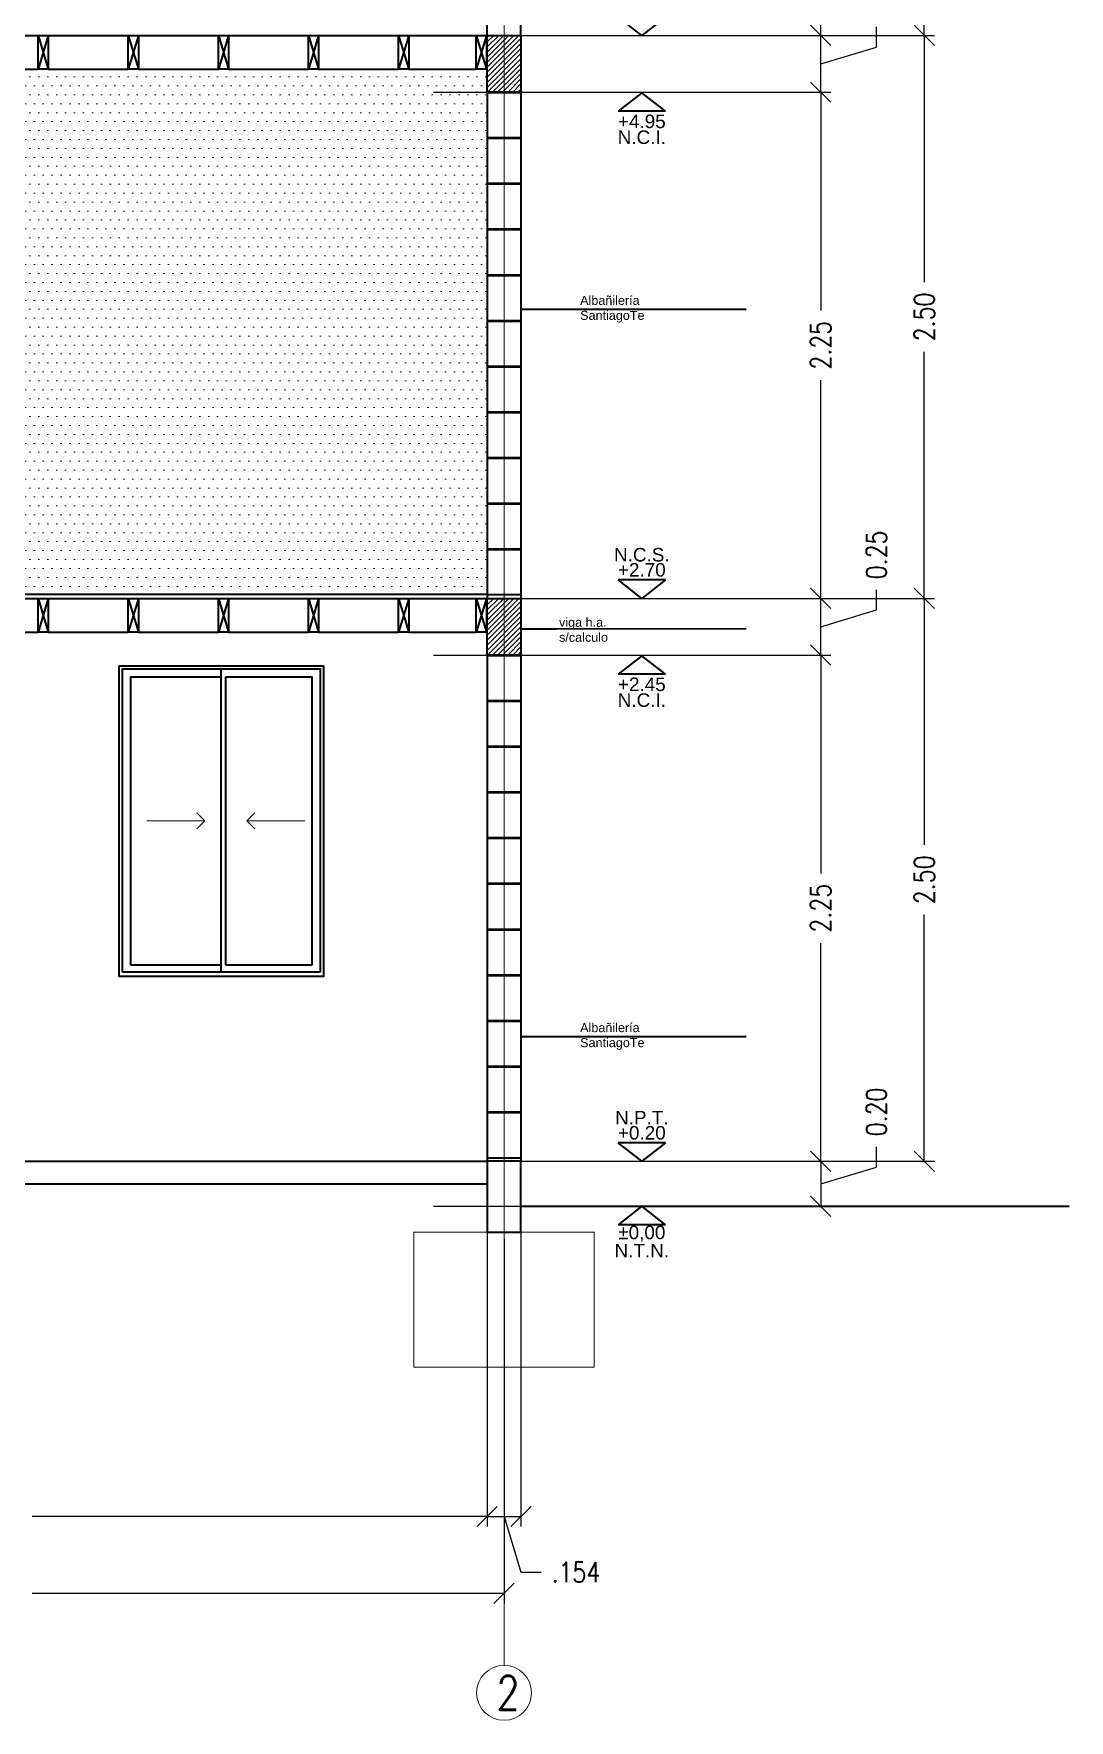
# Model space of a CAD drawing. Header units: metres. Extents: x 45 to 666, y -23 to 325.
# Drawn here: x 162.38 to 166.98, y 75.33 to 82.82 of the extents above; entities that cross this region are included whole.
import ezdxf
from ezdxf.enums import TextEntityAlignment as Align

# ---------------------------------------------------------------- set-up
doc = ezdxf.new("R2010")
doc.units = ezdxf.units.M
doc.header["$LTSCALE"] = 5
doc.header["$MEASUREMENT"] = 0
doc.linetypes.add('HIDDEN', pattern=[0.375, 0.25, -0.125])
doc.layers.get('0').update_dxf_attribs({"color": 30})
doc.layers.get('DEFPOINTS').update_dxf_attribs({"color": 210})
for name, color, linetype, lineweight in [('A-ANNO-DIMS', 3, 'Continuous', 18), ('A-ANNO-NOTE', 7, 'Continuous', 35), ('A-ANNO-SYMB', 3, 'Continuous', 18), ('A-ANNO-TEXT', 3, 'Continuous', 18), ('A-ELEV-MBE1', 7, 'Continuous', 35), ('A-ELEV-PATT', 8, 'Continuous', 18), ('A-FLOR-OVHD', 3, 'HIDDEN', 18), ('A-WALL-FULL', 7, 'Continuous', 35), ('A-WALL-FULL-EXTR', 7, 'Continuous', 35)]:
    doc.layers.add(name, color=color, linetype=linetype, lineweight=lineweight)
doc.styles.add('E-ARIAL', font='arial.ttf')
doc.styles.add('E-ROMANS', font='romans.shx', dxfattribs={"width": 0.8})
doc.dimstyles.new('E-0050_TICK_18', dxfattribs={"dimscale": 0.001, "dimtxt": 90, "dimasz": 90, "dimexe": 45, "dimexo": 30, "dimgap": 45, "dimtad": 0, "dimzin": 0, "dimdsep": 46, "dimtxsty": 'E-ROMANS', "dimblk": 'OBLIQUE', "dimcen": 45, "dimclrd": 256, "dimclre": 256, "dimclrt": 256, "dimadec": 0, "dimazin": 0, "dimtfac": 1, "dimtmove": 1, "dimatfit": 3, "dimldrblk": 'OPEN90', "dimfxl": 1, "dimtfill": 1, "dimtolj": 1, "dimtzin": 0, "dimarcsym": 0})
doc.dimstyles.new('E-0200_TICK_12', dxfattribs={"dimscale": 0.001, "dimtxt": 240, "dimasz": 240, "dimexe": 120, "dimexo": 80, "dimgap": 120, "dimtad": 0, "dimzin": 0, "dimdsep": 46, "dimtxsty": 'E-ROMANS', "dimblk": 'OBLIQUE', "dimcen": 120, "dimclrd": 256, "dimclre": 256, "dimclrt": 256, "dimadec": 0, "dimazin": 0, "dimtfac": 1, "dimtmove": 1, "dimatfit": 3, "dimldrblk": 'OPEN90', "dimfxl": 1, "dimtfill": 1, "dimtolj": 1, "dimtzin": 0, "dimlwd": -1, "dimarcsym": 0})

# ---------------------------------------------------------------- blocks, each defined once
blk = doc.blocks.new('TAG-LEVEL-CO')
for points in [[(0.352, 0.272), (-0.352, 0.272)], [(0.352, 0.272), (0, 0), (-0.352, 0.272)]]:
    blk.add_lwpolyline(points)
at = {"style": 'E-ARIAL'}
for tag, p in [('N.P.T.', (0, 0.486)), ('%%P0,00', (0, 0.262))]:
    blk.add_attdef(tag, text='', height=0.2, dxfattribs=at).set_placement(p, align=Align.BOTTOM_CENTER)
blk = doc.blocks.new('_Oblique')
at = {"color": 0, "linetype": 'ByBlock', "lineweight": -2}
blk.add_line((-0.5, -0.5), (0.5, 0.5), dxfattribs=at)
blk = doc.blocks.new('*D809')
at = {"layer": 'A-ANNO-DIMS', "lineweight": -2, "transparency": 16777216}
for p, q in [((160.0415, 77.6839), (160.0415, 76.1914)), ((164.3915, 77.6839), (164.3915, 76.1914)), ((160.0415, 76.2364), (162.0618, 76.2364)), ((164.3915, 76.2364), (162.3713, 76.2364))]:
    blk.add_line(p, q, dxfattribs=at)
at = {"layer": 'DEFPOINTS', "color": 0, "transparency": 16777216}
for p in [(160.0415, 77.7139), (164.3915, 77.7139), (164.3915, 76.2364)]:
    blk.add_point(p, dxfattribs=at)
at = {"layer": 'A-ANNO-DIMS', "lineweight": -2, "transparency": 16777216, "xscale": 0.09, "yscale": 0.09, "zscale": 0.09, "rotation": 180}
blk.add_blockref('_Oblique', (160.0415, 76.2364), dxfattribs=at)
at = {"layer": 'A-ANNO-DIMS', "lineweight": -2, "transparency": 16777216, "xscale": 0.09, "yscale": 0.09, "zscale": 0.09}
blk.add_blockref('_Oblique', (164.3915, 76.2364), dxfattribs=at)
at = {"layer": 'A-ANNO-DIMS', "transparency": 16777216, "insert": (162.2165, 76.2364), "char_height": 0.09, "attachment_point": 5, "style": 'E-ROMANS', "bg_fill": 3, "box_fill_scale": 1.25, "bg_fill_color": 256, "bg_fill_true_color": 13158600, "bg_fill_transparency": 0}
blk.add_mtext('\\A1;4.35', dxfattribs=at)
blk = doc.blocks.new('_Open90')
at = {"color": 0, "linetype": 'ByBlock', "lineweight": -2}
for p, q in [((0, 0), (-1, 0)), ((-0.5, 0.5), (0, 0)), ((0, 0), (-0.5, -0.5))]:
    blk.add_line(p, q, dxfattribs=at)
blk = doc.blocks.new('*D810')
at = {"layer": 'A-ANNO-DIMS', "lineweight": -2, "transparency": 16777216}
for p, q in [((159.9665, 77.4839), (159.9665, 75.8496)), ((164.4665, 77.4689), (164.4665, 75.8496)), ((159.9665, 75.8946), (162.0618, 75.8946)), ((164.4665, 75.8946), (162.3713, 75.8946))]:
    blk.add_line(p, q, dxfattribs=at)
at = {"layer": 'DEFPOINTS', "color": 0, "transparency": 16777216}
for p in [(159.9665, 77.5139), (164.4665, 77.4989), (164.4665, 75.8946)]:
    blk.add_point(p, dxfattribs=at)
at = {"layer": 'A-ANNO-DIMS', "lineweight": -2, "transparency": 16777216, "xscale": 0.09, "yscale": 0.09, "zscale": 0.09, "rotation": 180}
blk.add_blockref('_Oblique', (159.9665, 75.8946), dxfattribs=at)
at = {"layer": 'A-ANNO-DIMS', "lineweight": -2, "transparency": 16777216, "xscale": 0.09, "yscale": 0.09, "zscale": 0.09}
blk.add_blockref('_Oblique', (164.4665, 75.8946), dxfattribs=at)
at = {"layer": 'A-ANNO-DIMS', "transparency": 16777216, "insert": (162.2165, 75.8946), "char_height": 0.09, "attachment_point": 5, "style": 'E-ROMANS', "bg_fill": 3, "box_fill_scale": 1.25, "bg_fill_color": 256, "bg_fill_true_color": 13158600, "bg_fill_transparency": 0}
blk.add_mtext('\\A1;4.50', dxfattribs=at)
blk = doc.blocks.new('*D145')
at = {"layer": 'A-ANNO-DIMS', "lineweight": -2, "transparency": 16777216}
for p, q in [((164.1526, 80.3139), (165.9173, 80.3139)), ((165.8723, 80.0619), (165.8723, 80.3139)), ((166.1198, 80.2622), (166.1198, 80.3522)), ((165.8723, 80.1879), (166.1198, 80.2622)), ((164.1526, 80.0619), (165.9173, 80.0619))]:
    blk.add_line(p, q, dxfattribs=at)
at = {"layer": 'DEFPOINTS', "color": 0, "transparency": 16777216}
for p in [(164.1226, 80.3139), (165.8723, 80.3139), (164.1226, 80.0619)]:
    blk.add_point(p, dxfattribs=at)
at = {"layer": 'A-ANNO-DIMS', "lineweight": -2, "transparency": 16777216, "xscale": 0.09, "yscale": 0.09, "zscale": 0.09}
for p, rotation in [((165.8723, 80.3139), 90), ((165.8723, 80.0619), 270)]:
    blk.add_blockref('_Oblique', p, dxfattribs=dict(at, rotation=rotation))
at = {"layer": 'A-ANNO-DIMS', "transparency": 16777216, "insert": (166.1198, 80.5069), "char_height": 0.09, "attachment_point": 5, "rotation": 90, "style": 'E-ROMANS', "bg_fill": 3, "box_fill_scale": 1.25, "bg_fill_color": 256, "bg_fill_true_color": 13158600, "bg_fill_transparency": 0}
blk.add_mtext('\\A1;0.25', dxfattribs=at)
blk = doc.blocks.new('*D146')
at = {"layer": 'A-ANNO-DIMS', "lineweight": -2, "transparency": 16777216}
for p, q in [((164.1526, 82.5619), (165.9173, 82.5619)), ((165.8723, 82.5619), (165.8723, 81.5926)), ((165.8723, 80.3139), (165.8723, 81.2832)), ((164.1526, 80.3139), (165.9173, 80.3139))]:
    blk.add_line(p, q, dxfattribs=at)
at = {"layer": 'DEFPOINTS', "color": 0, "transparency": 16777216}
for p in [(164.1226, 82.5619), (165.8723, 82.5619), (164.1226, 80.3139)]:
    blk.add_point(p, dxfattribs=at)
at = {"layer": 'A-ANNO-DIMS', "lineweight": -2, "transparency": 16777216, "xscale": 0.09, "yscale": 0.09, "zscale": 0.09}
for p, rotation in [((165.8723, 82.5619), 90), ((165.8723, 80.3139), 270)]:
    blk.add_blockref('_Oblique', p, dxfattribs=dict(at, rotation=rotation))
at = {"layer": 'A-ANNO-DIMS', "transparency": 16777216, "insert": (165.8723, 81.4379), "char_height": 0.09, "attachment_point": 5, "rotation": 90, "style": 'E-ROMANS', "bg_fill": 3, "box_fill_scale": 1.25, "bg_fill_color": 256, "bg_fill_true_color": 13158600, "bg_fill_transparency": 0}
blk.add_mtext('\\A1;2.25', dxfattribs=at)
blk = doc.blocks.new('*D147')
at = {"layer": 'A-ANNO-DIMS', "lineweight": -2, "transparency": 16777216}
for p, q in [((166.1198, 82.7622), (166.1198, 82.8522)), ((164.1526, 82.8139), (165.9173, 82.8139)), ((165.8723, 82.5619), (165.8723, 82.8139)), ((165.8723, 82.6879), (166.1198, 82.7622)), ((164.1526, 82.5619), (165.9173, 82.5619))]:
    blk.add_line(p, q, dxfattribs=at)
at = {"layer": 'DEFPOINTS', "color": 0, "transparency": 16777216}
for p in [(164.1226, 82.8139), (165.8723, 82.8139), (164.1226, 82.5619)]:
    blk.add_point(p, dxfattribs=at)
at = {"layer": 'A-ANNO-DIMS', "lineweight": -2, "transparency": 16777216, "xscale": 0.09, "yscale": 0.09, "zscale": 0.09}
for p, rotation in [((165.8723, 82.8139), 90), ((165.8723, 82.5619), 270)]:
    blk.add_blockref('_Oblique', p, dxfattribs=dict(at, rotation=rotation))
at = {"layer": 'A-ANNO-DIMS', "transparency": 16777216, "insert": (166.1198, 83.0069), "char_height": 0.09, "attachment_point": 5, "rotation": 90, "style": 'E-ROMANS', "bg_fill": 3, "box_fill_scale": 1.25, "bg_fill_color": 256, "bg_fill_true_color": 13158600, "bg_fill_transparency": 0}
blk.add_mtext('\\A1;0.25', dxfattribs=at)
blk = doc.blocks.new('*D148')
at = {"layer": 'A-ANNO-DIMS', "lineweight": -2, "transparency": 16777216}
for p, q in [((164.1526, 83.7569), (165.9173, 83.7569)), ((165.8723, 83.7569), (165.8723, 83.4418)), ((165.8723, 82.8139), (165.8723, 83.129)), ((164.1526, 82.8139), (165.9173, 82.8139))]:
    blk.add_line(p, q, dxfattribs=at)
at = {"layer": 'DEFPOINTS', "color": 0, "transparency": 16777216}
for p in [(164.1226, 83.7569), (165.8723, 83.7569), (164.1226, 82.8139)]:
    blk.add_point(p, dxfattribs=at)
at = {"layer": 'A-ANNO-DIMS', "lineweight": -2, "transparency": 16777216, "xscale": 0.09, "yscale": 0.09, "zscale": 0.09}
for p, rotation in [((165.8723, 83.7569), 90), ((165.8723, 82.8139), 270)]:
    blk.add_blockref('_Oblique', p, dxfattribs=dict(at, rotation=rotation))
at = {"layer": 'A-ANNO-DIMS', "transparency": 16777216, "insert": (165.8723, 83.2854), "char_height": 0.09, "attachment_point": 5, "rotation": 90, "style": 'E-ROMANS', "bg_fill": 3, "box_fill_scale": 1.25, "bg_fill_color": 256, "bg_fill_true_color": 13158600, "bg_fill_transparency": 0}
blk.add_mtext('\\A1;0.94', dxfattribs=at)
blk = doc.blocks.new('*D151')
at = {"layer": 'A-ANNO-DIMS', "lineweight": -2, "transparency": 16777216}
for p, q in [((164.1526, 80.3139), (166.3766, 80.3139)), ((166.3316, 80.3139), (166.3316, 79.2186)), ((166.3316, 77.8139), (166.3316, 78.9092)), ((164.1526, 77.8139), (166.3766, 77.8139))]:
    blk.add_line(p, q, dxfattribs=at)
at = {"layer": 'DEFPOINTS', "color": 0, "transparency": 16777216}
for p in [(164.1226, 80.3139), (166.3316, 80.3139), (164.1226, 77.8139)]:
    blk.add_point(p, dxfattribs=at)
at = {"layer": 'A-ANNO-DIMS', "lineweight": -2, "transparency": 16777216, "xscale": 0.09, "yscale": 0.09, "zscale": 0.09}
for p, rotation in [((166.3316, 80.3139), 90), ((166.3316, 77.8139), 270)]:
    blk.add_blockref('_Oblique', p, dxfattribs=dict(at, rotation=rotation))
at = {"layer": 'A-ANNO-DIMS', "transparency": 16777216, "insert": (166.3316, 79.0639), "char_height": 0.09, "attachment_point": 5, "rotation": 90, "style": 'E-ROMANS', "bg_fill": 3, "box_fill_scale": 1.25, "bg_fill_color": 256, "bg_fill_true_color": 13158600, "bg_fill_transparency": 0}
blk.add_mtext('\\A1;2.50', dxfattribs=at)
blk = doc.blocks.new('*D152')
at = {"layer": 'A-ANNO-DIMS', "lineweight": -2, "transparency": 16777216}
for p, q in [((164.1526, 82.8139), (166.3766, 82.8139)), ((166.3316, 82.8139), (166.3316, 81.7186)), ((166.3316, 80.3139), (166.3316, 81.4092)), ((164.1526, 80.3139), (166.3766, 80.3139))]:
    blk.add_line(p, q, dxfattribs=at)
at = {"layer": 'DEFPOINTS', "color": 0, "transparency": 16777216}
for p in [(164.1226, 82.8139), (166.3316, 82.8139), (164.1226, 80.3139)]:
    blk.add_point(p, dxfattribs=at)
at = {"layer": 'A-ANNO-DIMS', "lineweight": -2, "transparency": 16777216, "xscale": 0.09, "yscale": 0.09, "zscale": 0.09}
for p, rotation in [((166.3316, 82.8139), 90), ((166.3316, 80.3139), 270)]:
    blk.add_blockref('_Oblique', p, dxfattribs=dict(at, rotation=rotation))
at = {"layer": 'A-ANNO-DIMS', "transparency": 16777216, "insert": (166.3316, 81.5639), "char_height": 0.09, "attachment_point": 5, "rotation": 90, "style": 'E-ROMANS', "bg_fill": 3, "box_fill_scale": 1.25, "bg_fill_color": 256, "bg_fill_true_color": 13158600, "bg_fill_transparency": 0}
blk.add_mtext('\\A1;2.50', dxfattribs=at)
blk = doc.blocks.new('*D153')
at = {"layer": 'A-ANNO-DIMS', "lineweight": -2, "transparency": 16777216}
for p, q in [((164.1588, 85.8139), (166.3766, 85.8139)), ((166.3316, 85.8139), (166.3316, 84.4686)), ((166.3316, 82.8139), (166.3316, 84.1592)), ((164.1526, 82.8139), (166.3766, 82.8139))]:
    blk.add_line(p, q, dxfattribs=at)
at = {"layer": 'DEFPOINTS', "color": 0, "transparency": 16777216}
for p in [(164.1288, 85.8139), (166.3316, 85.8139), (164.1226, 82.8139)]:
    blk.add_point(p, dxfattribs=at)
at = {"layer": 'A-ANNO-DIMS', "lineweight": -2, "transparency": 16777216, "xscale": 0.09, "yscale": 0.09, "zscale": 0.09}
for p, rotation in [((166.3316, 85.8139), 90), ((166.3316, 82.8139), 270)]:
    blk.add_blockref('_Oblique', p, dxfattribs=dict(at, rotation=rotation))
at = {"layer": 'A-ANNO-DIMS', "transparency": 16777216, "insert": (166.3316, 84.3139), "char_height": 0.09, "attachment_point": 5, "rotation": 90, "style": 'E-ROMANS', "bg_fill": 3, "box_fill_scale": 1.25, "bg_fill_color": 256, "bg_fill_true_color": 13158600, "bg_fill_transparency": 0}
blk.add_mtext('\\A1;3.00', dxfattribs=at)
blk = doc.blocks.new('*D154')
at = {"layer": 'A-ANNO-DIMS', "lineweight": -2, "transparency": 16777216}
for p, q in [((164.1526, 80.0619), (165.9173, 80.0619)), ((165.8723, 80.0619), (165.8723, 79.0926)), ((165.8723, 77.8139), (165.8723, 78.7832)), ((164.1526, 77.8139), (165.9173, 77.8139))]:
    blk.add_line(p, q, dxfattribs=at)
at = {"layer": 'DEFPOINTS', "color": 0, "transparency": 16777216}
for p in [(164.1226, 80.0619), (164.1226, 77.8139), (165.8723, 77.8139)]:
    blk.add_point(p, dxfattribs=at)
at = {"layer": 'A-ANNO-DIMS', "lineweight": -2, "transparency": 16777216, "xscale": 0.09, "yscale": 0.09, "zscale": 0.09}
for p, rotation in [((165.8723, 80.0619), 90), ((165.8723, 77.8139), 270)]:
    blk.add_blockref('_Oblique', p, dxfattribs=dict(at, rotation=rotation))
at = {"layer": 'A-ANNO-DIMS', "transparency": 16777216, "insert": (165.8723, 78.9379), "char_height": 0.09, "attachment_point": 5, "rotation": 90, "style": 'E-ROMANS', "bg_fill": 3, "box_fill_scale": 1.25, "bg_fill_color": 256, "bg_fill_true_color": 13158600, "bg_fill_transparency": 0}
blk.add_mtext('\\A1;2.25', dxfattribs=at)
blk = doc.blocks.new('*D155')
at = {"layer": 'A-ANNO-DIMS', "lineweight": -2, "transparency": 16777216}
for p, q in [((166.1198, 77.7882), (166.1198, 77.8782)), ((164.1526, 77.8139), (165.9173, 77.8139)), ((165.8723, 77.8139), (165.8723, 77.6139)), ((165.8723, 77.7139), (166.1198, 77.7882)), ((164.1526, 77.6139), (165.9173, 77.6139))]:
    blk.add_line(p, q, dxfattribs=at)
at = {"layer": 'DEFPOINTS', "color": 0, "transparency": 16777216}
for p in [(164.1226, 77.8139), (164.1226, 77.6139), (165.8723, 77.6139)]:
    blk.add_point(p, dxfattribs=at)
at = {"layer": 'A-ANNO-DIMS', "lineweight": -2, "transparency": 16777216, "xscale": 0.09, "yscale": 0.09, "zscale": 0.09}
for p, rotation in [((165.8723, 77.8139), 90), ((165.8723, 77.6139), 270)]:
    blk.add_blockref('_Oblique', p, dxfattribs=dict(at, rotation=rotation))
at = {"layer": 'A-ANNO-DIMS', "transparency": 16777216, "insert": (166.1198, 78.0329), "char_height": 0.09, "attachment_point": 5, "rotation": 90, "style": 'E-ROMANS', "bg_fill": 3, "box_fill_scale": 1.25, "bg_fill_color": 256, "bg_fill_true_color": 13158600, "bg_fill_transparency": 0}
blk.add_mtext('\\A1;0.20', dxfattribs=at)
blk = doc.blocks.new('*D167')
at = {"layer": 'A-ANNO-DIMS', "lineweight": -2, "transparency": 16777216}
for p, q in [((164.3915, 77.6839), (164.3915, 76.1914)), ((164.5415, 77.6839), (164.5415, 76.1914)), ((164.3915, 76.2364), (164.5415, 76.2364)), ((164.4665, 76.2364), (164.5408, 75.9889)), ((164.5408, 75.9889), (164.6308, 75.9889))]:
    blk.add_line(p, q, dxfattribs=at)
at = {"layer": 'DEFPOINTS', "color": 0, "transparency": 16777216}
for p in [(164.3915, 77.7139), (164.5415, 77.7139), (164.5415, 76.2364)]:
    blk.add_point(p, dxfattribs=at)
at = {"layer": 'A-ANNO-DIMS', "lineweight": -2, "transparency": 16777216, "xscale": 0.09, "yscale": 0.09, "zscale": 0.09, "rotation": 180}
blk.add_blockref('_Oblique', (164.3915, 76.2364), dxfattribs=at)
at = {"layer": 'A-ANNO-DIMS', "lineweight": -2, "transparency": 16777216, "xscale": 0.09, "yscale": 0.09, "zscale": 0.09}
blk.add_blockref('_Oblique', (164.5415, 76.2364), dxfattribs=at)
at = {"layer": 'A-ANNO-DIMS', "transparency": 16777216, "insert": (164.7855, 75.9889), "char_height": 0.09, "attachment_point": 5, "style": 'E-ROMANS', "bg_fill": 3, "box_fill_scale": 1.25, "bg_fill_color": 256, "bg_fill_true_color": 13158600, "bg_fill_transparency": 0}
blk.add_mtext('\\A1;.154', dxfattribs=at)

msp = doc.modelspace()

# ---------------------------------------------------------------- hatches: boundary and pattern name
at = {"layer": 'A-ELEV-PATT'}
h = msp.add_hatch(dxfattribs=at)
h.set_pattern_fill('LINE', color=256, scale=0.005, angle=405, style=0)
h.set_pattern_definition([(45, (37.604135, 10.32815), (-0.0112253202, 0.0112253202), [])])
h.paths.add_polyline_path([(164.5415, 82.8139), (164.4665, 82.8139), (164.4665, 82.5619), (164.5415, 82.5619)])
h.paths.add_polyline_path([(164.4665, 82.8139), (164.3915, 82.8139), (164.3915, 82.5619), (164.4665, 82.5619)])
h = msp.add_hatch(dxfattribs=at)
h.set_pattern_fill('DOTS', color=256, scale=0.025, style=0)
h.set_pattern_definition([(0, (0, 0), (0.01984375, 0.0396875), [0, -0.0396875])])
h.paths.add_polyline_path([(164.3915, 82.5619), (164.3915, 82.6419), (161.6821, 82.6419), (161.6821, 80.3319), (164.3915, 80.3319)])
h = msp.add_hatch(dxfattribs=at)
h.set_pattern_fill('LINE', color=256, scale=0.005, angle=405, style=0)
h.set_pattern_definition([(45, (37.604135, 7.82815), (-0.0112253202, 0.0112253202), [])])
h.paths.add_polyline_path([(164.4665, 80.3139), (164.3915, 80.3139), (164.3915, 80.0619), (164.4665, 80.0619)])
h.paths.add_polyline_path([(164.5415, 80.3139), (164.4665, 80.3139), (164.4665, 80.0619), (164.5415, 80.0619)])

# ---------------------------------------------------------------- linework, layer by layer
at = {"layer": 'A-ANNO-SYMB', "ltscale": 2}
msp.add_lwpolyline([(164.4665, 87.0167), (164.4665, 75.5752)], dxfattribs=at)
at = {"layer": 'A-ANNO-SYMB', "linetype": 'Continuous', "ltscale": 5}
msp.add_circle((164.4665, 75.4532), 0.1219, dxfattribs=at)
at = {"layer": 'A-ELEV-MBE1'}
for p, q in [((162.0435, 82.6639), (162.3985, 82.6639)), ((162.4435, 82.6639), (162.7985, 82.6639)), ((162.8435, 82.6639), (163.1985, 82.6639)), ((163.2435, 82.6639), (163.5985, 82.6639)), ((163.6435, 82.6639), (163.9985, 82.6639)), ((164.0435, 82.6639), (164.3432, 82.6639)), ((162.0435, 80.1639), (162.3985, 80.1639)), ((162.4435, 80.1639), (162.7985, 80.1639)), ((162.8435, 80.1639), (163.1985, 80.1639)), ((163.2435, 80.1639), (163.5985, 80.1639)), ((163.6435, 80.1639), (163.9985, 80.1639)), ((164.0435, 80.1639), (164.3432, 80.1639)), ((163.2115, 78.6539), (163.2115, 80.0009)), ((163.2315, 78.6852), (163.2315, 79.9653)), ((163.6495, 78.6539), (162.7735, 78.6539)), ((163.2115, 78.6852), (162.8091, 78.6852)), ((163.6139, 78.6852), (163.2315, 78.6852)), ((163.6645, 78.6339), (162.7585, 78.6339))]:
    msp.add_line(p, q, dxfattribs=at)
msp.add_lwpolyline([(162.7585, 80.0139), (163.6645, 80.0139), (163.6645, 78.6339), (162.7585, 78.6339)], close=True, dxfattribs=at)
for points in [[(162.7735, 78.6539), (162.7735, 80.0009), (163.6495, 80.0009), (163.6495, 78.6539)], [(162.8091, 78.6852), (162.8091, 79.9653), (163.2115, 79.9653)], [(163.2315, 79.9653), (163.6139, 79.9653), (163.6139, 78.6852)]]:
    msp.add_lwpolyline(points, dxfattribs=at)
at = {"layer": 'A-FLOR-OVHD'}
for points in [[(162.8806, 79.3253), (163.1385, 79.3253)], [(163.1032, 79.3606), (163.1385, 79.3253), (163.1032, 79.2899)], [(163.3599, 79.3606), (163.3246, 79.3253), (163.3599, 79.2899)], [(163.5825, 79.3253), (163.3246, 79.3253)], [(164.3915, 77.4989), (164.0665, 77.4989), (164.0665, 76.8989), (164.8665, 76.8989), (164.8665, 77.4989), (164.5415, 77.4989)]]:
    msp.add_lwpolyline(points, dxfattribs=at)
at = {"layer": 'A-WALL-FULL'}
for p, q in [((160.0415, 77.8139), (164.3915, 77.8139)), ((160.0415, 77.7139), (164.3915, 77.7139)), ((164.5415, 77.6139), (166.9755, 77.6139))]:
    msp.add_line(p, q, dxfattribs=at)
for points in [[(164.5415, 82.5619), (164.3915, 82.5619), (164.3915, 82.8139), (164.5415, 82.8139), (164.5415, 82.5619)], [(164.5415, 80.0619), (164.3915, 80.0619), (164.3915, 80.3139), (164.5415, 80.3139), (164.5415, 80.0619)]]:
    msp.add_lwpolyline(points, dxfattribs=at)
msp.add_lwpolyline([(164.5415, 77.8139), (164.3915, 77.8139), (164.3915, 77.4989), (164.5415, 77.4989)], close=True, dxfattribs=at)
at = {"layer": 'A-WALL-FULL-EXTR'}
for p, q in [((164.3915, 82.8139), (164.3915, 83.7569)), ((164.5415, 82.8139), (164.5415, 83.7569)), ((160.8415, 82.8139), (164.3915, 82.8139)), ((164.3915, 82.5619), (164.3915, 80.3139)), ((164.5415, 82.5589), (164.3915, 82.5589)), ((164.5415, 82.5619), (164.5415, 80.3139)), ((164.5415, 82.3589), (164.3915, 82.3589)), ((164.5415, 82.3559), (164.3915, 82.3559)), ((164.5415, 82.1559), (164.3915, 82.1559)), ((164.5415, 82.1529), (164.3915, 82.1529)), ((164.5415, 81.9529), (164.3915, 81.9529)), ((164.5415, 81.9499), (164.3915, 81.9499)), ((164.5415, 81.7499), (164.3915, 81.7499)), ((164.5415, 81.7469), (164.3915, 81.7469)), ((164.5415, 81.5469), (164.3915, 81.5469)), ((164.5415, 81.5439), (164.3915, 81.5439)), ((164.5415, 81.3439), (164.3915, 81.3439)), ((164.5415, 81.3409), (164.3915, 81.3409)), ((164.5415, 81.1409), (164.3915, 81.1409)), ((164.5415, 81.1379), (164.3915, 81.1379)), ((164.5415, 80.9379), (164.3915, 80.9379)), ((164.5415, 80.9349), (164.3915, 80.9349)), ((164.5415, 80.7349), (164.3915, 80.7349)), ((164.5415, 80.7319), (164.3915, 80.7319)), ((164.5415, 80.5319), (164.3915, 80.5319)), ((164.5415, 80.5289), (164.3915, 80.5289)), ((160.8415, 80.3139), (164.3915, 80.3139)), ((160.8865, 80.3319), (164.3915, 80.3319)), ((164.5415, 80.3289), (164.3915, 80.3289)), ((164.3915, 80.0619), (164.3915, 77.8139)), ((164.5415, 80.0589), (164.3915, 80.0589)), ((164.5415, 80.0619), (164.5415, 77.8139)), ((164.5415, 79.8589), (164.3915, 79.8589)), ((164.5415, 79.8559), (164.3915, 79.8559)), ((164.5415, 79.6559), (164.3915, 79.6559)), ((164.5415, 79.6529), (164.3915, 79.6529)), ((164.5415, 79.4529), (164.3915, 79.4529)), ((164.5415, 79.4499), (164.3915, 79.4499)), ((164.5415, 79.2499), (164.3915, 79.2499)), ((164.5415, 79.2469), (164.3915, 79.2469)), ((164.5415, 79.0469), (164.3915, 79.0469)), ((164.5415, 79.0439), (164.3915, 79.0439)), ((164.5415, 78.8439), (164.3915, 78.8439)), ((164.5415, 78.8409), (164.3915, 78.8409)), ((164.5415, 78.6409), (164.3915, 78.6409)), ((164.5415, 78.6379), (164.3915, 78.6379)), ((164.5415, 78.4379), (164.3915, 78.4379)), ((164.5415, 78.4349), (164.3915, 78.4349)), ((164.5415, 78.2349), (164.3915, 78.2349)), ((164.5415, 78.2319), (164.3915, 78.2319)), ((164.5415, 78.0319), (164.3915, 78.0319)), ((164.5415, 78.0289), (164.3915, 78.0289)), ((164.3915, 77.8289), (164.5415, 77.8289))]:
    msp.add_line(p, q, dxfattribs=at)
for points in [[(162.3985, 82.8139), (162.4435, 82.8139), (162.4435, 82.6639), (162.3985, 82.6639)], [(162.7985, 82.8139), (162.8435, 82.8139), (162.8435, 82.6639), (162.7985, 82.6639)], [(163.1985, 82.8139), (163.2435, 82.8139), (163.2435, 82.6639), (163.1985, 82.6639)], [(163.5985, 82.8139), (163.6435, 82.8139), (163.6435, 82.6639), (163.5985, 82.6639)], [(163.9985, 82.8139), (164.0435, 82.8139), (164.0435, 82.6639), (163.9985, 82.6639)], [(164.3432, 82.8139), (164.3882, 82.8139), (164.3882, 82.6639), (164.3432, 82.6639)], [(162.3985, 80.3139), (162.4435, 80.3139), (162.4435, 80.1639), (162.3985, 80.1639)], [(162.7985, 80.3139), (162.8435, 80.3139), (162.8435, 80.1639), (162.7985, 80.1639)], [(163.1985, 80.3139), (163.2435, 80.3139), (163.2435, 80.1639), (163.1985, 80.1639)], [(163.5985, 80.3139), (163.6435, 80.3139), (163.6435, 80.1639), (163.5985, 80.1639)], [(163.9985, 80.3139), (164.0435, 80.3139), (164.0435, 80.1639), (163.9985, 80.1639)], [(164.3432, 80.3139), (164.3882, 80.3139), (164.3882, 80.1639), (164.3432, 80.1639)]]:
    msp.add_lwpolyline(points, close=True, dxfattribs=at)
for points in [[(162.4435, 82.8139), (162.3985, 82.6639)], [(162.3985, 82.8139), (162.4435, 82.6639)], [(162.8435, 82.8139), (162.7985, 82.6639)], [(162.7985, 82.8139), (162.8435, 82.6639)], [(163.2435, 82.8139), (163.1985, 82.6639)], [(163.1985, 82.8139), (163.2435, 82.6639)], [(163.6435, 82.8139), (163.5985, 82.6639)], [(163.5985, 82.8139), (163.6435, 82.6639)], [(164.0435, 82.8139), (163.9985, 82.6639)], [(163.9985, 82.8139), (164.0435, 82.6639)], [(164.3882, 82.8139), (164.3432, 82.6639)], [(164.3432, 82.8139), (164.3882, 82.6639)], [(162.4435, 80.3139), (162.3985, 80.1639)], [(162.3985, 80.3139), (162.4435, 80.1639)], [(162.8435, 80.3139), (162.7985, 80.1639)], [(162.7985, 80.3139), (162.8435, 80.1639)], [(163.2435, 80.3139), (163.1985, 80.1639)], [(163.1985, 80.3139), (163.2435, 80.1639)], [(163.6435, 80.3139), (163.5985, 80.1639)], [(163.5985, 80.3139), (163.6435, 80.1639)], [(164.0435, 80.3139), (163.9985, 80.1639)], [(163.9985, 80.3139), (164.0435, 80.1639)], [(164.3882, 80.3139), (164.3432, 80.1639)], [(164.3432, 80.3139), (164.3882, 80.1639)]]:
    msp.add_lwpolyline(points, dxfattribs=at)

# ---------------------------------------------------------------- block references
at = {"layer": 'A-ANNO-NOTE', "xscale": 0.3000000000000114, "yscale": 0.3000000000000114, "zscale": 0.3000000000000114}
for p, values in [((165.0781, 82.8139), {'%%P0,00': '+5.20', 'N.P.T.': 'N.C.S.'}), ((165.0781, 80.3139), {'%%P0,00': '+2.70', 'N.P.T.': 'N.C.S.'}), ((165.0781, 77.8139), {'%%P0,00': '+0.20', 'N.P.T.': 'N.P.T.'})]:
    msp.add_blockref('TAG-LEVEL-CO', p, dxfattribs=at).add_auto_attribs(values)
at = {"layer": 'A-ANNO-NOTE'}
ref = msp.add_blockref('TAG-LEVEL-CO', (165.0781, 82.5589), dxfattribs=dict(at, xscale=-0.3000000000000114, yscale=0.3000000000000114, zscale=0.3, rotation=180))
ref.add_attrib('%%P0,00', '+4.95', dxfattribs={"layer": '0', "height": 0.06, "rotation": 360, "style": 'E-ARIAL'}).set_placement((165.0781, 82.3842), align=Align.BOTTOM_CENTER)
ref.add_attrib('N.P.T.', 'N.C.I.', dxfattribs={"layer": '0', "height": 0.06, "rotation": 360, "style": 'E-ARIAL'}).set_placement((165.0781, 82.3139), align=Align.BOTTOM_CENTER)
ref = msp.add_blockref('TAG-LEVEL-CO', (165.0781, 80.0589), dxfattribs=dict(at, xscale=-0.3000000000000114, yscale=0.3000000000000114, zscale=0.3, rotation=180))
ref.add_attrib('%%P0,00', '+2.45', dxfattribs={"layer": '0', "height": 0.06, "rotation": 360, "style": 'E-ARIAL'}).set_placement((165.0781, 79.8842), align=Align.BOTTOM_CENTER)
ref.add_attrib('N.P.T.', 'N.C.I.', dxfattribs={"layer": '0', "height": 0.06, "rotation": 360, "style": 'E-ARIAL'}).set_placement((165.0781, 79.8139), align=Align.BOTTOM_CENTER)
ref = msp.add_blockref('TAG-LEVEL-CO', (165.0781, 77.6139), dxfattribs=dict(at, xscale=-0.3000000000000114, yscale=0.3000000000000114, zscale=0.3, rotation=180))
ref.add_attrib('%%P0,00', '%%P0,00', dxfattribs={"layer": '0', "height": 0.06, "style": 'E-ARIAL'}).set_placement((165.0781, 77.4499), align=Align.BOTTOM_CENTER)
ref.add_attrib('N.P.T.', 'N.T.N.', dxfattribs={"layer": '0', "height": 0.06, "style": 'E-ARIAL'}).set_placement((165.0781, 77.3689), align=Align.BOTTOM_CENTER)

# ---------------------------------------------------------------- texts
at = {"layer": 'A-ANNO-NOTE', "char_height": 0.04, "attachment_point": 4, "style": 'E-ARIAL'}
for s, insert in [('Albañilería \\PSantiagoTe ', (164.8043, 81.598)), ('viga h.a.\\Ps/calculo', (164.7106, 80.174)), ('Albañilería \\PSantiagoTe ', (164.8043, 78.368))]:
    msp.add_mtext(s, dxfattribs=dict(at, insert=insert))
at = {"layer": 'A-ANNO-TEXT', "ltscale": 5, "insert": (164.4844, 75.4532), "char_height": 0.15, "attachment_point": 5, "style": 'E-ROMANS'}
msp.add_mtext('2', dxfattribs=at)

# ---------------------------------------------------------------- leaders
at = {"layer": 'A-ANNO-NOTE'}
for points in [[(164.5415, 81.598), (164.7304, 81.5981), (164.7815, 81.598)], [(164.5415, 80.1789), (164.659, 80.179), (164.6988, 80.1789)], [(164.5415, 78.368), (164.7304, 78.368), (164.7815, 78.368)]]:
    msp.add_leader(points, dimstyle='E-0200_TICK_12', override={"dimasz": 0.2, "dimtad": 0, "dimldrblk": 'Open90'}, dxfattribs=at)

# ---------------------------------------------------------------- next in the draw order: dimensions: what is measured, and where the dimension line sits
at = {"layer": 'A-ANNO-DIMS'}
dim = msp.add_linear_dim(base=(165.8723, 80.3139), p1=(164.1226, 80.0619), p2=(164.1226, 80.3139), angle=270, dimstyle='E-0050_TICK_18', dxfattribs=at)
dim.commit()
dim.dimension.update_dxf_attribs({"geometry": '*D145', "text_midpoint": (166.1198, 80.3972)})
dim = msp.add_linear_dim(base=(164.3915, 76.2364), p1=(160.0415, 77.7139), p2=(164.3915, 77.7139), dimstyle='E-0050_TICK_18', dxfattribs=at)
dim.commit()
dim.dimension.update_dxf_attribs({"geometry": '*D809', "text_midpoint": (162.2165, 76.2364)})

# ---------------------------------------------------------------- next in the draw order: dimensions: what is measured, and where the dimension line sits
dim = msp.add_linear_dim(base=(165.8723, 82.5619), p1=(164.1226, 80.3139), p2=(164.1226, 82.5619), angle=270, dimstyle='E-0050_TICK_18', dxfattribs=at)
dim.commit()
dim.dimension.update_dxf_attribs({"geometry": '*D146', "text_midpoint": (165.8723, 81.4379)})
dim = msp.add_linear_dim(base=(164.4665, 75.8946), p1=(159.9665, 77.5139), p2=(164.4665, 77.4989), dimstyle='E-0050_TICK_18', dxfattribs=at)
dim.commit()
dim.dimension.update_dxf_attribs({"geometry": '*D810', "text_midpoint": (162.2165, 75.8946)})

# ---------------------------------------------------------------- next in the draw order: dimensions: what is measured, and where the dimension line sits
dim = msp.add_linear_dim(base=(165.8723, 82.8139), p1=(164.1226, 82.5619), p2=(164.1226, 82.8139), angle=270, dimstyle='E-0050_TICK_18', dxfattribs=at)
dim.commit()
dim.dimension.update_dxf_attribs({"geometry": '*D147', "text_midpoint": (166.1198, 82.8972)})
dim = msp.add_aligned_dim(p1=(164.1226, 77.8139), p2=(164.1226, 80.3139), distance=-2.209, dimstyle='E-0050_TICK_18', dxfattribs=at)
dim.commit()
dim.dimension.update_dxf_attribs({"geometry": '*D151', "text_midpoint": (166.3316, 79.0639)})

# ---------------------------------------------------------------- next in the draw order: dimensions: what is measured, and where the dimension line sits
for base, p1, p2, angle, picture, middle in [((165.8723, 83.7569), (164.1226, 82.8139), (164.1226, 83.7569), 270, '*D148', (165.8723, 83.2854)), ((165.8723, 77.8139), (164.1226, 80.0619), (164.1226, 77.8139), 90, '*D154', (165.8723, 78.9379))]:
    dim = msp.add_linear_dim(base=base, p1=p1, p2=p2, angle=angle, dimstyle='E-0050_TICK_18', dxfattribs=at)
    dim.commit()
    dim.dimension.update_dxf_attribs({"geometry": picture, "text_midpoint": middle})

# ---------------------------------------------------------------- next in the draw order: dimensions: what is measured, and where the dimension line sits
for base, p1, p2, angle, picture, middle in [((166.3316, 82.8139), (164.1226, 80.3139), (164.1226, 82.8139), 270, '*D152', (166.3316, 81.5639)), ((165.8723, 77.6139), (164.1226, 77.8139), (164.1226, 77.6139), 90, '*D155', (166.1198, 77.9232))]:
    dim = msp.add_linear_dim(base=base, p1=p1, p2=p2, angle=angle, dimstyle='E-0050_TICK_18', dxfattribs=at)
    dim.commit()
    dim.dimension.update_dxf_attribs({"geometry": picture, "text_midpoint": middle})

# ---------------------------------------------------------------- next in the draw order: dimensions: what is measured, and where the dimension line sits
dim = msp.add_linear_dim(base=(166.3316, 85.8139), p1=(164.1226, 82.8139), p2=(164.1288, 85.8139), angle=270, dimstyle='E-0050_TICK_18', dxfattribs=at)
dim.commit()
dim.dimension.update_dxf_attribs({"geometry": '*D153', "text_midpoint": (166.3316, 84.3139)})
dim = msp.add_linear_dim(base=(164.5415, 76.2364), p1=(164.3915, 77.7139), p2=(164.5415, 77.7139), text='.154', dimstyle='E-0050_TICK_18', dxfattribs=at)
dim.commit()
dim.dimension.update_dxf_attribs({"geometry": '*D167', "text_midpoint": (164.6758, 75.9889)})

doc.saveas('drawing.dxf')
